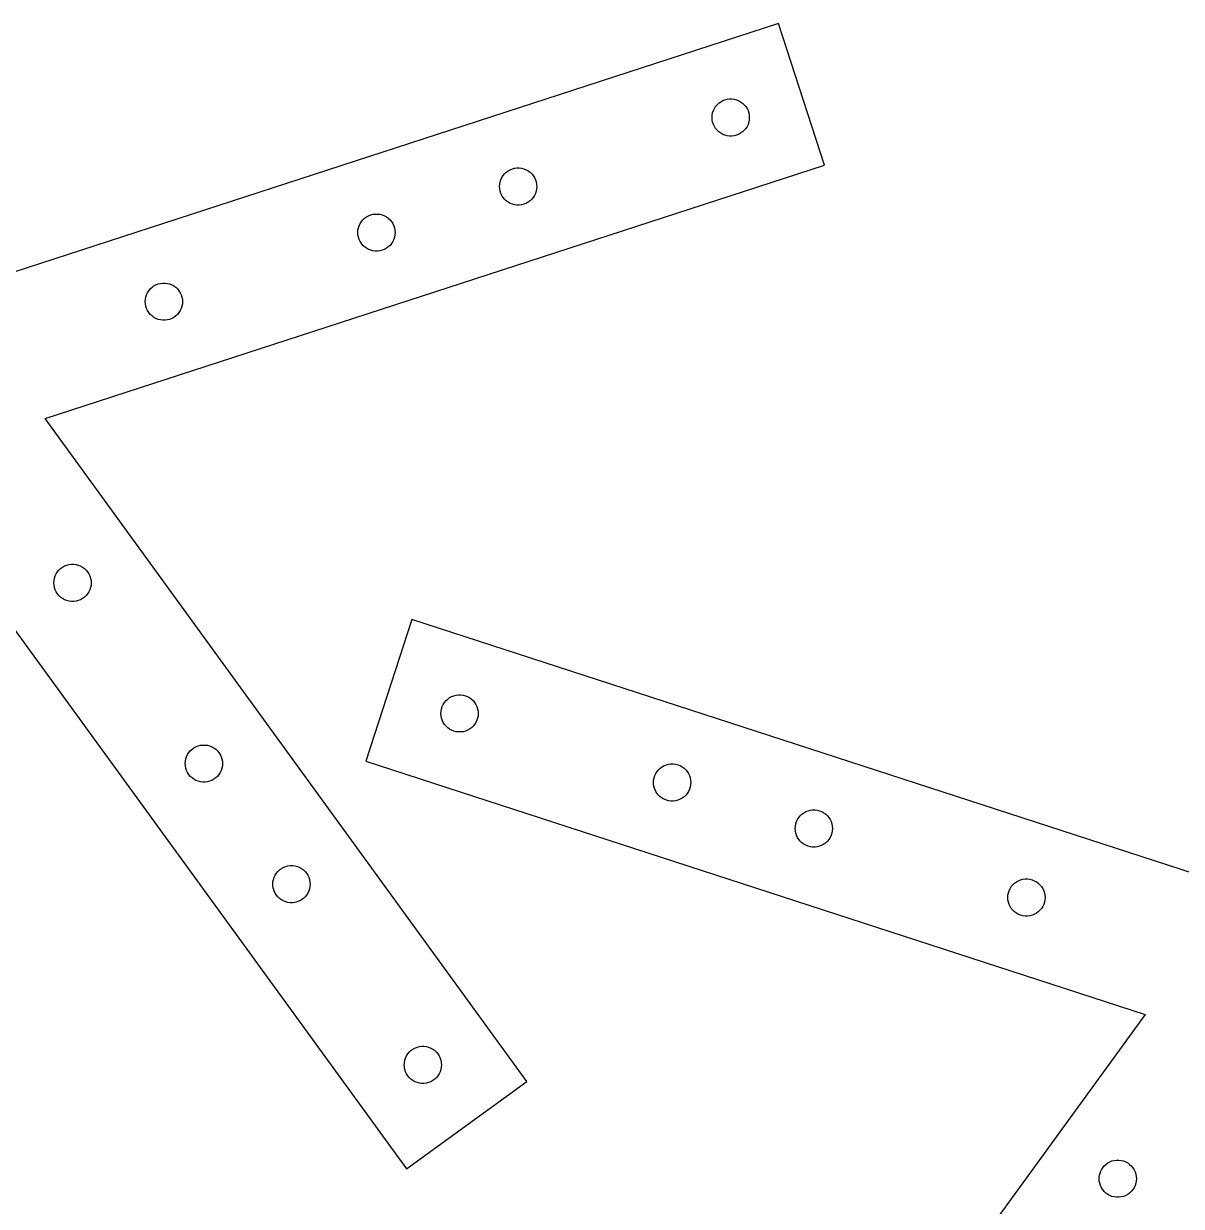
# Model space of a CAD drawing. Header units: metres. Extents: x 19 to 981, y 14 to 964.
# Drawn here: x 153.3 to 308.7, y 729 to 887.8 of the extents above; entities that cross this region are included whole.
import ezdxf

# ---------------------------------------------------------------- set-up
doc = ezdxf.new("R2010")
doc.units = ezdxf.units.M

msp = doc.modelspace()

# ---------------------------------------------------------------- linework, layer by layer
for p, q in [((254.616, 887.756), (150, 853.764)), ((260.797, 868.735), (254.616, 887.756)), ((246.005, 876.359), (246.173, 876.624)), ((246.173, 876.624), (246.373, 876.866)), ((246.373, 876.866), (246.602, 877.081)), ((246.602, 877.081), (246.856, 877.266)), ((246.856, 877.266), (247.131, 877.417)), ((247.131, 877.417), (247.423, 877.533)), ((247.423, 877.533), (247.727, 877.611)), ((247.727, 877.611), (248.039, 877.65)), ((248.039, 877.65), (248.353, 877.65)), ((248.353, 877.65), (248.664, 877.611)), ((248.664, 877.611), (248.968, 877.533)), ((248.968, 877.533), (249.26, 877.417)), ((249.26, 877.417), (249.535, 877.266)), ((249.535, 877.266), (249.789, 877.081)), ((249.789, 877.081), (250.018, 876.866)), ((250.018, 876.866), (250.218, 876.624)), ((250.218, 876.624), (250.387, 876.359)), ((245.696, 875.155), (245.716, 875.468)), ((245.716, 874.842), (245.696, 875.155)), ((245.716, 875.468), (245.774, 875.777)), ((245.774, 875.777), (245.871, 876.075)), ((245.871, 876.075), (246.005, 876.359)), ((250.387, 876.359), (250.52, 876.075)), ((250.52, 876.075), (250.617, 875.777)), ((250.617, 875.777), (250.676, 875.468)), ((250.676, 875.468), (250.696, 875.155)), ((250.696, 875.155), (250.676, 874.842)), ((245.774, 874.533), (245.716, 874.842)), ((245.871, 874.235), (245.774, 874.533)), ((246.005, 873.951), (245.871, 874.235)), ((246.173, 873.685), (246.005, 873.951)), ((246.373, 873.444), (246.173, 873.685)), ((246.602, 873.229), (246.373, 873.444)), ((250.018, 873.444), (249.789, 873.229)), ((250.218, 873.685), (250.018, 873.444)), ((250.387, 873.951), (250.218, 873.685)), ((250.52, 874.235), (250.387, 873.951)), ((250.617, 874.533), (250.52, 874.235)), ((250.676, 874.842), (250.617, 874.533)), ((246.856, 873.044), (246.602, 873.229)), ((247.131, 872.893), (246.856, 873.044)), ((247.423, 872.777), (247.131, 872.893)), ((247.727, 872.699), (247.423, 872.777)), ((248.039, 872.66), (247.727, 872.699)), ((248.353, 872.66), (248.039, 872.66)), ((248.664, 872.699), (248.353, 872.66)), ((248.968, 872.777), (248.664, 872.699)), ((249.26, 872.893), (248.968, 872.777)), ((249.535, 873.044), (249.26, 872.893)), ((249.789, 873.229), (249.535, 873.044)), ((156.18, 834.743), (260.797, 868.735)), ((217.34, 866.805), (217.473, 867.089)), ((217.473, 867.089), (217.642, 867.354)), ((217.642, 867.354), (217.842, 867.596)), ((217.842, 867.596), (218.071, 867.811)), ((218.071, 867.811), (218.325, 867.995)), ((218.325, 867.995), (218.6, 868.146)), ((218.6, 868.146), (218.892, 868.262)), ((218.892, 868.262), (219.196, 868.34)), ((219.196, 868.34), (219.507, 868.379)), ((219.507, 868.379), (219.821, 868.379)), ((219.821, 868.379), (220.133, 868.34)), ((220.133, 868.34), (220.437, 868.262)), ((220.437, 868.262), (220.729, 868.146)), ((220.729, 868.146), (221.004, 867.995)), ((221.004, 867.995), (221.258, 867.811)), ((221.258, 867.811), (221.487, 867.596)), ((221.487, 867.596), (221.687, 867.354)), ((221.687, 867.354), (221.855, 867.089)), ((221.855, 867.089), (221.989, 866.805)), ((217.164, 865.884), (217.184, 866.198)), ((217.184, 865.571), (217.164, 865.884)), ((217.184, 866.198), (217.243, 866.506)), ((217.243, 865.263), (217.184, 865.571)), ((217.243, 866.506), (217.34, 866.805)), ((221.989, 866.805), (222.086, 866.506)), ((222.086, 866.506), (222.144, 866.198)), ((222.144, 865.571), (222.086, 865.263)), ((222.144, 866.198), (222.164, 865.884)), ((222.164, 865.884), (222.144, 865.571)), ((217.34, 864.964), (217.243, 865.263)), ((217.473, 864.68), (217.34, 864.964)), ((217.642, 864.415), (217.473, 864.68)), ((217.842, 864.173), (217.642, 864.415)), ((218.071, 863.958), (217.842, 864.173)), ((218.325, 863.774), (218.071, 863.958)), ((221.258, 863.958), (221.004, 863.774)), ((221.487, 864.173), (221.258, 863.958)), ((221.687, 864.415), (221.487, 864.173)), ((221.855, 864.68), (221.687, 864.415)), ((221.989, 864.964), (221.855, 864.68)), ((222.086, 865.263), (221.989, 864.964)), ((200.175, 862.16), (200.486, 862.199)), ((200.486, 862.199), (200.8, 862.199)), ((200.8, 862.199), (201.111, 862.16)), ((218.6, 863.622), (218.325, 863.774)), ((218.892, 863.507), (218.6, 863.622)), ((219.196, 863.429), (218.892, 863.507)), ((219.507, 863.389), (219.196, 863.429)), ((219.821, 863.389), (219.507, 863.389)), ((220.133, 863.429), (219.821, 863.389)), ((220.437, 863.507), (220.133, 863.429)), ((220.729, 863.622), (220.437, 863.507)), ((221.004, 863.774), (220.729, 863.622)), ((198.222, 860.326), (198.319, 860.624)), ((198.319, 860.624), (198.452, 860.908)), ((198.452, 860.908), (198.62, 861.174)), ((198.62, 861.174), (198.821, 861.415)), ((198.821, 861.415), (199.049, 861.63)), ((199.049, 861.63), (199.303, 861.815)), ((199.303, 861.815), (199.579, 861.966)), ((199.579, 861.966), (199.87, 862.082)), ((199.87, 862.082), (200.175, 862.16)), ((201.111, 862.16), (201.416, 862.082)), ((201.416, 862.082), (201.707, 861.966)), ((201.707, 861.966), (201.983, 861.815)), ((201.983, 861.815), (202.237, 861.63)), ((202.237, 861.63), (202.465, 861.415)), ((202.465, 861.415), (202.666, 861.174)), ((202.666, 861.174), (202.834, 860.908)), ((202.834, 860.908), (202.967, 860.624)), ((202.967, 860.624), (203.064, 860.326)), ((198.143, 859.704), (198.163, 860.017)), ((198.163, 859.391), (198.143, 859.704)), ((198.163, 860.017), (198.222, 860.326)), ((198.222, 859.082), (198.163, 859.391)), ((198.319, 858.784), (198.222, 859.082)), ((203.064, 859.082), (202.967, 858.784)), ((203.064, 860.326), (203.123, 860.017)), ((203.123, 859.391), (203.064, 859.082)), ((203.123, 860.017), (203.143, 859.704)), ((203.143, 859.704), (203.123, 859.391)), ((198.452, 858.5), (198.319, 858.784)), ((198.62, 858.235), (198.452, 858.5)), ((198.821, 857.993), (198.62, 858.235)), ((199.049, 857.778), (198.821, 857.993)), ((199.303, 857.593), (199.049, 857.778)), ((199.579, 857.442), (199.303, 857.593)), ((199.87, 857.326), (199.579, 857.442)), ((201.707, 857.442), (201.416, 857.326)), ((201.983, 857.593), (201.707, 857.442)), ((202.237, 857.778), (201.983, 857.593)), ((202.465, 857.993), (202.237, 857.778)), ((202.666, 858.235), (202.465, 857.993)), ((202.834, 858.5), (202.666, 858.235)), ((202.967, 858.784), (202.834, 858.5)), ((200.175, 857.248), (199.87, 857.326)), ((200.486, 857.209), (200.175, 857.248)), ((200.8, 857.209), (200.486, 857.209)), ((201.111, 857.248), (200.8, 857.209)), ((201.416, 857.326), (201.111, 857.248)), ((170.772, 852.544), (171.047, 852.696)), ((171.047, 852.696), (171.339, 852.811)), ((171.339, 852.811), (171.643, 852.889)), ((171.643, 852.889), (171.954, 852.929)), ((171.954, 852.929), (172.268, 852.929)), ((172.268, 852.929), (172.58, 852.889)), ((172.58, 852.889), (172.884, 852.811)), ((172.884, 852.811), (173.176, 852.696)), ((173.176, 852.696), (173.451, 852.544)), ((169.69, 851.055), (169.787, 851.354)), ((169.787, 851.354), (169.921, 851.638)), ((169.921, 851.638), (170.089, 851.903)), ((170.089, 851.903), (170.289, 852.145)), ((170.289, 852.145), (170.518, 852.36)), ((170.518, 852.36), (170.772, 852.544)), ((173.451, 852.544), (173.705, 852.36)), ((173.705, 852.36), (173.934, 852.145)), ((173.934, 852.145), (174.134, 851.903)), ((174.134, 851.903), (174.302, 851.638)), ((174.302, 851.638), (174.436, 851.354)), ((174.436, 851.354), (174.533, 851.055)), ((169.611, 850.434), (169.631, 850.747)), ((169.631, 850.12), (169.611, 850.434)), ((169.631, 850.747), (169.69, 851.055)), ((169.69, 849.812), (169.631, 850.12)), ((169.787, 849.513), (169.69, 849.812)), ((169.921, 849.229), (169.787, 849.513)), ((174.436, 849.513), (174.302, 849.229)), ((174.533, 849.812), (174.436, 849.513)), ((174.533, 851.055), (174.592, 850.747)), ((174.592, 850.12), (174.533, 849.812)), ((174.592, 850.747), (174.611, 850.434)), ((174.611, 850.434), (174.592, 850.12)), ((170.089, 848.964), (169.921, 849.229)), ((170.289, 848.722), (170.089, 848.964)), ((170.518, 848.507), (170.289, 848.722)), ((170.772, 848.323), (170.518, 848.507)), ((171.047, 848.172), (170.772, 848.323)), ((171.339, 848.056), (171.047, 848.172)), ((171.643, 847.978), (171.339, 848.056)), ((171.954, 847.939), (171.643, 847.978)), ((172.268, 847.939), (171.954, 847.939)), ((172.58, 847.978), (172.268, 847.939)), ((172.884, 848.056), (172.58, 847.978)), ((173.176, 848.172), (172.884, 848.056)), ((173.451, 848.323), (173.176, 848.172)), ((173.705, 848.507), (173.451, 848.323)), ((173.934, 848.722), (173.705, 848.507)), ((174.134, 848.964), (173.934, 848.722)), ((174.302, 849.229), (174.134, 848.964)), ((220.837, 745.751), (156.18, 834.743)), ((140, 822.987), (204.656, 733.995)), ((158.023, 814.396), (158.252, 814.611)), ((158.252, 814.611), (158.506, 814.795)), ((158.506, 814.795), (158.781, 814.947)), ((158.781, 814.947), (159.073, 815.062)), ((159.073, 815.062), (159.377, 815.14)), ((159.377, 815.14), (159.689, 815.18)), ((159.689, 815.18), (160.003, 815.18)), ((160.003, 815.18), (160.314, 815.14)), ((160.314, 815.14), (160.618, 815.062)), ((160.618, 815.062), (160.91, 814.947)), ((160.91, 814.947), (161.185, 814.795)), ((161.185, 814.795), (161.439, 814.611)), ((161.439, 814.611), (161.668, 814.396)), ((157.346, 812.685), (157.366, 812.998)), ((157.366, 812.998), (157.424, 813.306)), ((157.424, 813.306), (157.521, 813.605)), ((157.521, 813.605), (157.655, 813.889)), ((157.655, 813.889), (157.823, 814.154)), ((157.823, 814.154), (158.023, 814.396)), ((161.668, 814.396), (161.868, 814.154)), ((161.868, 814.154), (162.037, 813.889)), ((162.037, 813.889), (162.17, 813.605)), ((162.17, 813.605), (162.267, 813.306)), ((162.267, 813.306), (162.326, 812.998)), ((162.326, 812.998), (162.346, 812.685)), ((157.366, 812.371), (157.346, 812.685)), ((157.424, 812.063), (157.366, 812.371)), ((157.521, 811.764), (157.424, 812.063)), ((157.655, 811.48), (157.521, 811.764)), ((157.823, 811.215), (157.655, 811.48)), ((162.037, 811.48), (161.868, 811.215)), ((162.17, 811.764), (162.037, 811.48)), ((162.267, 812.063), (162.17, 811.764)), ((162.326, 812.371), (162.267, 812.063)), ((162.346, 812.685), (162.326, 812.371)), ((158.023, 810.973), (157.823, 811.215)), ((158.252, 810.758), (158.023, 810.973)), ((158.506, 810.574), (158.252, 810.758)), ((158.781, 810.422), (158.506, 810.574)), ((159.073, 810.307), (158.781, 810.422)), ((159.377, 810.229), (159.073, 810.307)), ((159.689, 810.189), (159.377, 810.229)), ((160.003, 810.189), (159.689, 810.189)), ((160.314, 810.229), (160.003, 810.189)), ((160.618, 810.307), (160.314, 810.229)), ((160.91, 810.422), (160.618, 810.307)), ((161.185, 810.574), (160.91, 810.422)), ((161.439, 810.758), (161.185, 810.574)), ((161.668, 810.973), (161.439, 810.758)), ((161.868, 811.215), (161.668, 810.973)), ((205.384, 807.756), (199.203, 788.735)), ((320, 770.515), (205.384, 807.756)), ((210.211, 797.081), (210.465, 797.266)), ((210.465, 797.266), (210.74, 797.417)), ((210.74, 797.417), (211.032, 797.533)), ((211.032, 797.533), (211.336, 797.611)), ((211.336, 797.611), (211.647, 797.65)), ((211.647, 797.65), (211.961, 797.65)), ((211.961, 797.65), (212.273, 797.611)), ((212.273, 797.611), (212.577, 797.533)), ((212.577, 797.533), (212.869, 797.417)), ((212.869, 797.417), (213.144, 797.266)), ((213.144, 797.266), (213.398, 797.081)), ((209.324, 795.468), (209.383, 795.777)), ((209.383, 795.777), (209.48, 796.075)), ((209.48, 796.075), (209.613, 796.359)), ((209.613, 796.359), (209.782, 796.624)), ((209.782, 796.624), (209.982, 796.866)), ((209.982, 796.866), (210.211, 797.081)), ((213.398, 797.081), (213.627, 796.866)), ((213.627, 796.866), (213.827, 796.624)), ((213.827, 796.624), (213.995, 796.359)), ((213.995, 796.359), (214.129, 796.075)), ((214.129, 796.075), (214.226, 795.777)), ((214.226, 795.777), (214.284, 795.468)), ((209.304, 795.155), (209.324, 795.468)), ((209.324, 794.842), (209.304, 795.155)), ((209.383, 794.533), (209.324, 794.842)), ((209.48, 794.235), (209.383, 794.533)), ((209.613, 793.951), (209.48, 794.235)), ((209.782, 793.685), (209.613, 793.951)), ((213.995, 793.951), (213.827, 793.685)), ((214.129, 794.235), (213.995, 793.951)), ((214.226, 794.533), (214.129, 794.235)), ((214.284, 794.842), (214.226, 794.533)), ((214.284, 795.468), (214.304, 795.155)), ((214.304, 795.155), (214.284, 794.842)), ((209.982, 793.444), (209.782, 793.685)), ((210.211, 793.229), (209.982, 793.444)), ((210.465, 793.044), (210.211, 793.229)), ((210.74, 792.893), (210.465, 793.044)), ((211.032, 792.777), (210.74, 792.893)), ((211.336, 792.699), (211.032, 792.777)), ((211.647, 792.66), (211.336, 792.699)), ((211.961, 792.66), (211.647, 792.66)), ((212.273, 792.699), (211.961, 792.66)), ((212.577, 792.777), (212.273, 792.699)), ((212.869, 792.893), (212.577, 792.777)), ((213.144, 793.044), (212.869, 792.893)), ((213.398, 793.229), (213.144, 793.044)), ((213.627, 793.444), (213.398, 793.229)), ((213.827, 793.685), (213.627, 793.444)), ((176.415, 790.676), (176.707, 790.792)), ((176.707, 790.792), (177.011, 790.87)), ((177.011, 790.87), (177.322, 790.909)), ((177.322, 790.909), (177.636, 790.909)), ((177.636, 790.909), (177.948, 790.87)), ((177.948, 790.87), (178.252, 790.792)), ((178.252, 790.792), (178.544, 790.676)), ((175.058, 789.036), (175.155, 789.334)), ((175.155, 789.334), (175.289, 789.618)), ((175.289, 789.618), (175.457, 789.883)), ((175.457, 789.883), (175.657, 790.125)), ((175.657, 790.125), (175.886, 790.34)), ((175.886, 790.34), (176.14, 790.525)), ((176.14, 790.525), (176.415, 790.676)), ((178.544, 790.676), (178.819, 790.525)), ((178.819, 790.525), (179.073, 790.34)), ((179.073, 790.34), (179.302, 790.125)), ((179.302, 790.125), (179.502, 789.883)), ((179.502, 789.883), (179.67, 789.618)), ((179.67, 789.618), (179.804, 789.334)), ((179.804, 789.334), (179.901, 789.036)), ((174.979, 788.414), (174.999, 788.727)), ((174.999, 788.101), (174.979, 788.414)), ((174.999, 788.727), (175.058, 789.036)), ((175.058, 787.792), (174.999, 788.101)), ((175.155, 787.494), (175.058, 787.792)), ((179.901, 787.792), (179.804, 787.494)), ((179.901, 789.036), (179.96, 788.727)), ((179.96, 788.101), (179.901, 787.792)), ((179.96, 788.727), (179.979, 788.414)), ((179.979, 788.414), (179.96, 788.101)), ((199.203, 788.735), (303.82, 754.743)), ((238.313, 787.354), (238.513, 787.596)), ((238.513, 787.596), (238.742, 787.811)), ((238.742, 787.811), (238.996, 787.995)), ((238.996, 787.995), (239.271, 788.146)), ((239.271, 788.146), (239.563, 788.262)), ((239.563, 788.262), (239.867, 788.34)), ((239.867, 788.34), (240.179, 788.379)), ((240.179, 788.379), (240.493, 788.379)), ((240.493, 788.379), (240.804, 788.34)), ((240.804, 788.34), (241.108, 788.262)), ((241.108, 788.262), (241.4, 788.146)), ((241.4, 788.146), (241.675, 787.995)), ((241.675, 787.995), (241.929, 787.811)), ((241.929, 787.811), (242.158, 787.596)), ((242.158, 787.596), (242.358, 787.354)), ((175.289, 787.21), (175.155, 787.494)), ((175.457, 786.945), (175.289, 787.21)), ((175.657, 786.703), (175.457, 786.945)), ((175.886, 786.488), (175.657, 786.703)), ((176.14, 786.303), (175.886, 786.488)), ((176.415, 786.152), (176.14, 786.303)), ((176.707, 786.036), (176.415, 786.152)), ((177.011, 785.958), (176.707, 786.036)), ((178.252, 786.036), (177.948, 785.958)), ((178.544, 786.152), (178.252, 786.036)), ((178.819, 786.303), (178.544, 786.152)), ((179.073, 786.488), (178.819, 786.303)), ((179.302, 786.703), (179.073, 786.488)), ((179.502, 786.945), (179.302, 786.703)), ((179.67, 787.21), (179.502, 786.945)), ((179.804, 787.494), (179.67, 787.21)), ((237.836, 785.884), (237.856, 786.198)), ((237.856, 786.198), (237.914, 786.506)), ((237.914, 786.506), (238.011, 786.805)), ((238.011, 786.805), (238.145, 787.089)), ((238.145, 787.089), (238.313, 787.354)), ((242.358, 787.354), (242.527, 787.089)), ((242.527, 787.089), (242.66, 786.805)), ((242.66, 786.805), (242.757, 786.506)), ((242.757, 786.506), (242.816, 786.198)), ((242.816, 786.198), (242.836, 785.884)), ((177.322, 785.919), (177.011, 785.958)), ((177.636, 785.919), (177.322, 785.919)), ((177.948, 785.958), (177.636, 785.919)), ((237.856, 785.571), (237.836, 785.884)), ((237.914, 785.263), (237.856, 785.571)), ((238.011, 784.964), (237.914, 785.263)), ((238.145, 784.68), (238.011, 784.964)), ((238.313, 784.415), (238.145, 784.68)), ((238.513, 784.173), (238.313, 784.415)), ((242.358, 784.415), (242.158, 784.173)), ((242.527, 784.68), (242.358, 784.415)), ((242.66, 784.964), (242.527, 784.68)), ((242.757, 785.263), (242.66, 784.964)), ((242.816, 785.571), (242.757, 785.263)), ((242.836, 785.884), (242.816, 785.571)), ((238.742, 783.958), (238.513, 784.173)), ((238.996, 783.774), (238.742, 783.958)), ((239.271, 783.622), (238.996, 783.774)), ((239.563, 783.507), (239.271, 783.622)), ((239.867, 783.429), (239.563, 783.507)), ((240.179, 783.389), (239.867, 783.429)), ((240.493, 783.389), (240.179, 783.389)), ((240.804, 783.429), (240.493, 783.389)), ((241.108, 783.507), (240.804, 783.429)), ((241.4, 783.622), (241.108, 783.507)), ((241.675, 783.774), (241.4, 783.622)), ((241.929, 783.958), (241.675, 783.774)), ((242.158, 784.173), (241.929, 783.958)), ((257.334, 781.174), (257.535, 781.415)), ((257.535, 781.415), (257.763, 781.63)), ((257.763, 781.63), (258.017, 781.815)), ((258.017, 781.815), (258.293, 781.966)), ((258.293, 781.966), (258.584, 782.082)), ((258.584, 782.082), (258.889, 782.16)), ((258.889, 782.16), (259.2, 782.199)), ((259.2, 782.199), (259.514, 782.199)), ((259.514, 782.199), (259.825, 782.16)), ((259.825, 782.16), (260.13, 782.082)), ((260.13, 782.082), (260.421, 781.966)), ((260.421, 781.966), (260.697, 781.815)), ((260.697, 781.815), (260.951, 781.63)), ((260.951, 781.63), (261.179, 781.415)), ((261.179, 781.415), (261.38, 781.174)), ((256.857, 779.704), (256.877, 780.017)), ((256.877, 779.391), (256.857, 779.704)), ((256.877, 780.017), (256.936, 780.326)), ((256.936, 780.326), (257.033, 780.624)), ((257.033, 780.624), (257.166, 780.908)), ((257.166, 780.908), (257.334, 781.174)), ((261.38, 781.174), (261.548, 780.908)), ((261.548, 780.908), (261.681, 780.624)), ((261.681, 780.624), (261.778, 780.326)), ((261.778, 780.326), (261.837, 780.017)), ((261.837, 780.017), (261.857, 779.704)), ((261.857, 779.704), (261.837, 779.391)), ((256.936, 779.082), (256.877, 779.391)), ((257.033, 778.784), (256.936, 779.082)), ((257.166, 778.5), (257.033, 778.784)), ((257.334, 778.235), (257.166, 778.5)), ((257.535, 777.993), (257.334, 778.235)), ((261.38, 778.235), (261.179, 777.993)), ((261.548, 778.5), (261.38, 778.235)), ((261.681, 778.784), (261.548, 778.5)), ((261.778, 779.082), (261.681, 778.784)), ((261.837, 779.391), (261.778, 779.082)), ((257.763, 777.778), (257.535, 777.993)), ((258.017, 777.593), (257.763, 777.778)), ((258.293, 777.442), (258.017, 777.593)), ((258.584, 777.326), (258.293, 777.442)), ((258.889, 777.248), (258.584, 777.326)), ((259.2, 777.209), (258.889, 777.248)), ((259.514, 777.209), (259.2, 777.209)), ((259.825, 777.248), (259.514, 777.209)), ((260.13, 777.326), (259.825, 777.248)), ((260.421, 777.442), (260.13, 777.326)), ((260.697, 777.593), (260.421, 777.442)), ((260.951, 777.778), (260.697, 777.593)), ((261.179, 777.993), (260.951, 777.778)), ((186.911, 773.154), (187.044, 773.438)), ((187.044, 773.438), (187.213, 773.703)), ((187.213, 773.703), (187.413, 773.945)), ((187.413, 773.945), (187.642, 774.16)), ((187.642, 774.16), (187.896, 774.344)), ((187.896, 774.344), (188.171, 774.496)), ((188.171, 774.496), (188.463, 774.611)), ((188.463, 774.611), (188.767, 774.689)), ((188.767, 774.689), (189.078, 774.729)), ((189.078, 774.729), (189.392, 774.729)), ((189.392, 774.729), (189.704, 774.689)), ((189.704, 774.689), (190.008, 774.611)), ((190.008, 774.611), (190.3, 774.496)), ((190.3, 774.496), (190.575, 774.344)), ((190.575, 774.344), (190.829, 774.16)), ((190.829, 774.16), (191.058, 773.945)), ((191.058, 773.945), (191.258, 773.703)), ((191.258, 773.703), (191.426, 773.438)), ((191.426, 773.438), (191.56, 773.154)), ((186.735, 772.234), (186.755, 772.547)), ((186.755, 771.92), (186.735, 772.234)), ((186.755, 772.547), (186.814, 772.855)), ((186.814, 771.612), (186.755, 771.92)), ((186.814, 772.855), (186.911, 773.154)), ((191.56, 773.154), (191.657, 772.855)), ((191.657, 772.855), (191.715, 772.547)), ((191.715, 771.92), (191.657, 771.612)), ((191.715, 772.547), (191.735, 772.234)), ((191.735, 772.234), (191.715, 771.92)), ((285.698, 771.638), (285.866, 771.903)), ((285.866, 771.903), (286.066, 772.145)), ((286.066, 772.145), (286.295, 772.36)), ((286.295, 772.36), (286.549, 772.544)), ((286.549, 772.544), (286.824, 772.696)), ((286.824, 772.696), (287.116, 772.811)), ((287.116, 772.811), (287.42, 772.889)), ((287.42, 772.889), (287.732, 772.929)), ((287.732, 772.929), (288.046, 772.929)), ((288.046, 772.929), (288.357, 772.889)), ((288.357, 772.889), (288.661, 772.811)), ((288.661, 772.811), (288.953, 772.696)), ((288.953, 772.696), (289.228, 772.544)), ((289.228, 772.544), (289.482, 772.36)), ((289.482, 772.36), (289.711, 772.145)), ((289.711, 772.145), (289.911, 771.903)), ((289.911, 771.903), (290.079, 771.638)), ((186.911, 771.313), (186.814, 771.612)), ((187.044, 771.029), (186.911, 771.313)), ((187.213, 770.764), (187.044, 771.029)), ((187.413, 770.522), (187.213, 770.764)), ((187.642, 770.307), (187.413, 770.522)), ((187.896, 770.123), (187.642, 770.307)), ((188.171, 769.972), (187.896, 770.123)), ((190.575, 770.123), (190.3, 769.972)), ((190.829, 770.307), (190.575, 770.123)), ((191.058, 770.522), (190.829, 770.307)), ((191.258, 770.764), (191.058, 770.522)), ((191.426, 771.029), (191.258, 770.764)), ((191.56, 771.313), (191.426, 771.029)), ((191.657, 771.612), (191.56, 771.313)), ((285.389, 770.434), (285.408, 770.747)), ((285.408, 770.12), (285.389, 770.434)), ((285.408, 770.747), (285.467, 771.055)), ((285.467, 769.812), (285.408, 770.12)), ((285.467, 771.055), (285.564, 771.354)), ((285.564, 771.354), (285.698, 771.638)), ((290.079, 771.638), (290.213, 771.354)), ((290.213, 771.354), (290.31, 771.055)), ((290.31, 771.055), (290.369, 770.747)), ((290.369, 770.12), (290.31, 769.812)), ((290.369, 770.747), (290.389, 770.434)), ((290.389, 770.434), (290.369, 770.12)), ((188.463, 769.856), (188.171, 769.972)), ((188.767, 769.778), (188.463, 769.856)), ((189.078, 769.739), (188.767, 769.778)), ((189.392, 769.739), (189.078, 769.739)), ((189.704, 769.778), (189.392, 769.739)), ((190.008, 769.856), (189.704, 769.778)), ((190.3, 769.972), (190.008, 769.856)), ((285.564, 769.513), (285.467, 769.812)), ((285.698, 769.229), (285.564, 769.513)), ((285.866, 768.964), (285.698, 769.229)), ((286.066, 768.722), (285.866, 768.964)), ((286.295, 768.507), (286.066, 768.722)), ((289.711, 768.722), (289.482, 768.507)), ((289.911, 768.964), (289.711, 768.722)), ((290.079, 769.229), (289.911, 768.964)), ((290.213, 769.513), (290.079, 769.229)), ((290.31, 769.812), (290.213, 769.513)), ((286.549, 768.323), (286.295, 768.507)), ((286.824, 768.172), (286.549, 768.323)), ((287.116, 768.056), (286.824, 768.172)), ((287.42, 767.978), (287.116, 768.056)), ((287.732, 767.939), (287.42, 767.978)), ((288.046, 767.939), (287.732, 767.939)), ((288.357, 767.978), (288.046, 767.939)), ((288.661, 768.056), (288.357, 767.978)), ((288.953, 768.172), (288.661, 768.056)), ((289.228, 768.323), (288.953, 768.172)), ((289.482, 768.507), (289.228, 768.323)), ((303.82, 754.743), (239.163, 665.751)), ((204.846, 749.433), (205.046, 749.675)), ((205.046, 749.675), (205.275, 749.889)), ((205.275, 749.889), (205.529, 750.074)), ((205.529, 750.074), (205.804, 750.225)), ((205.804, 750.225), (206.096, 750.341)), ((206.096, 750.341), (206.4, 750.419)), ((206.4, 750.419), (206.712, 750.458)), ((206.712, 750.458), (207.026, 750.458)), ((207.026, 750.458), (207.337, 750.419)), ((207.337, 750.419), (207.641, 750.341)), ((207.641, 750.341), (207.933, 750.225)), ((207.933, 750.225), (208.208, 750.074)), ((208.208, 750.074), (208.462, 749.889)), ((208.462, 749.889), (208.691, 749.675)), ((208.691, 749.675), (208.891, 749.433)), ((204.369, 747.963), (204.388, 748.276)), ((204.388, 747.65), (204.369, 747.963)), ((204.388, 748.276), (204.447, 748.585)), ((204.447, 748.585), (204.544, 748.883)), ((204.544, 748.883), (204.678, 749.168)), ((204.678, 749.168), (204.846, 749.433)), ((208.891, 749.433), (209.059, 749.168)), ((209.059, 749.168), (209.193, 748.883)), ((209.193, 748.883), (209.29, 748.585)), ((209.29, 748.585), (209.349, 748.276)), ((209.349, 748.276), (209.369, 747.963)), ((209.369, 747.963), (209.349, 747.65)), ((204.447, 747.341), (204.388, 747.65)), ((204.544, 747.043), (204.447, 747.341)), ((204.678, 746.759), (204.544, 747.043)), ((204.846, 746.494), (204.678, 746.759)), ((205.046, 746.252), (204.846, 746.494)), ((208.891, 746.494), (208.691, 746.252)), ((209.059, 746.759), (208.891, 746.494)), ((209.193, 747.043), (209.059, 746.759)), ((209.29, 747.341), (209.193, 747.043)), ((209.349, 747.65), (209.29, 747.341)), ((204.656, 733.995), (220.837, 745.751)), ((205.275, 746.037), (205.046, 746.252)), ((205.529, 745.852), (205.275, 746.037)), ((205.804, 745.701), (205.529, 745.852)), ((206.096, 745.586), (205.804, 745.701)), ((206.4, 745.507), (206.096, 745.586)), ((206.712, 745.468), (206.4, 745.507)), ((207.026, 745.468), (206.712, 745.468)), ((207.337, 745.507), (207.026, 745.468)), ((207.641, 745.586), (207.337, 745.507)), ((207.933, 745.701), (207.641, 745.586)), ((208.208, 745.852), (207.933, 745.701)), ((208.462, 746.037), (208.208, 745.852)), ((208.691, 746.252), (208.462, 746.037)), ((299.686, 735.14), (299.997, 735.18)), ((299.997, 735.18), (300.311, 735.18)), ((300.311, 735.18), (300.623, 735.14)), ((297.733, 733.306), (297.83, 733.605)), ((297.83, 733.605), (297.963, 733.889)), ((297.963, 733.889), (298.132, 734.154)), ((298.132, 734.154), (298.332, 734.396)), ((298.332, 734.396), (298.561, 734.611)), ((298.561, 734.611), (298.815, 734.795)), ((298.815, 734.795), (299.09, 734.947)), ((299.09, 734.947), (299.382, 735.062)), ((299.382, 735.062), (299.686, 735.14)), ((300.623, 735.14), (300.927, 735.062)), ((300.927, 735.062), (301.219, 734.947)), ((301.219, 734.947), (301.494, 734.795)), ((301.494, 734.795), (301.748, 734.611)), ((301.748, 734.611), (301.977, 734.396)), ((301.977, 734.396), (302.177, 734.154)), ((302.177, 734.154), (302.345, 733.889)), ((302.345, 733.889), (302.479, 733.605)), ((302.479, 733.605), (302.576, 733.306)), ((297.654, 732.685), (297.674, 732.998)), ((297.674, 732.371), (297.654, 732.685)), ((297.674, 732.998), (297.733, 733.306)), ((297.733, 732.063), (297.674, 732.371)), ((297.83, 731.764), (297.733, 732.063)), ((302.576, 732.063), (302.479, 731.764)), ((302.576, 733.306), (302.634, 732.998)), ((302.634, 732.371), (302.576, 732.063)), ((302.634, 732.998), (302.654, 732.685)), ((302.654, 732.685), (302.634, 732.371)), ((297.963, 731.48), (297.83, 731.764)), ((298.132, 731.215), (297.963, 731.48)), ((298.332, 730.973), (298.132, 731.215)), ((298.561, 730.758), (298.332, 730.973)), ((298.815, 730.574), (298.561, 730.758)), ((299.09, 730.422), (298.815, 730.574)), ((299.382, 730.307), (299.09, 730.422)), ((301.219, 730.422), (300.927, 730.307)), ((301.494, 730.574), (301.219, 730.422)), ((301.748, 730.758), (301.494, 730.574)), ((301.977, 730.973), (301.748, 730.758)), ((302.177, 731.215), (301.977, 730.973)), ((302.345, 731.48), (302.177, 731.215)), ((302.479, 731.764), (302.345, 731.48)), ((299.686, 730.229), (299.382, 730.307)), ((299.997, 730.189), (299.686, 730.229)), ((300.311, 730.189), (299.997, 730.189)), ((300.623, 730.229), (300.311, 730.189)), ((300.927, 730.307), (300.623, 730.229))]:
    msp.add_line(p, q)

doc.saveas('drawing.dxf')
